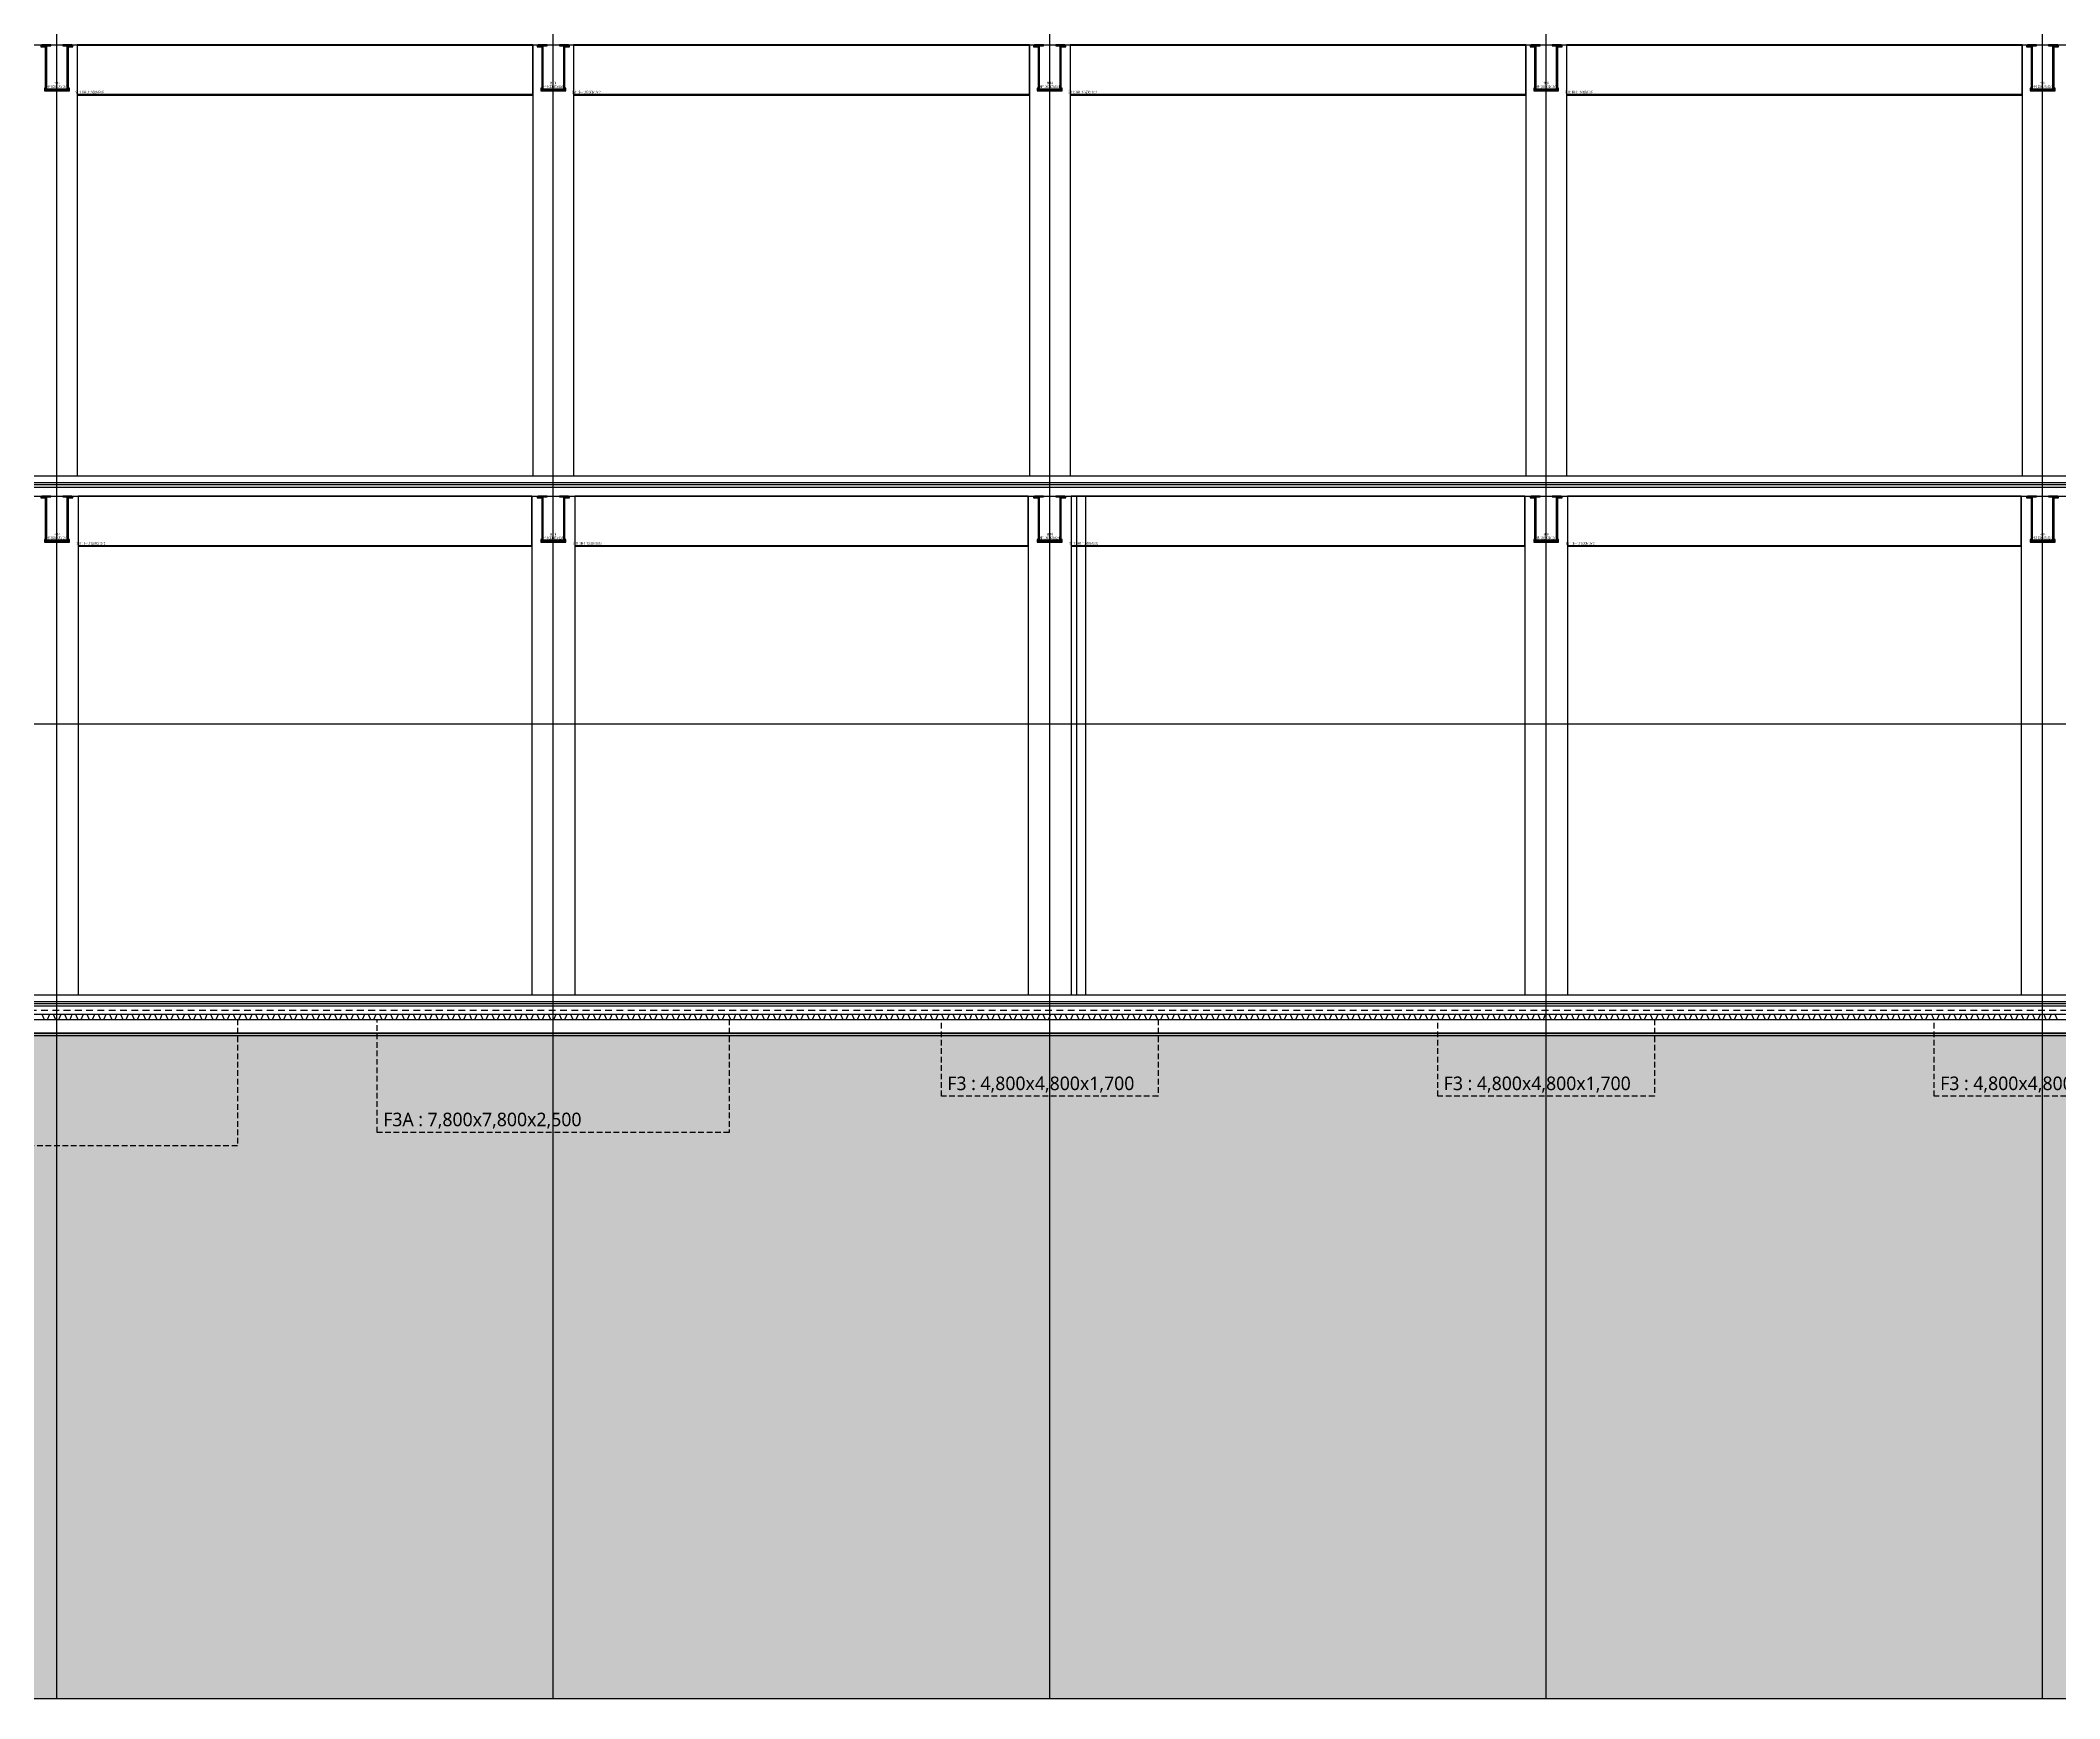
# Model space of a CAD drawing. Header units: millimetres. Extents: x 35054840 to 35483341, y -1288013 to -991013.
# Drawn here: x 35250360 to 35295104, y -1119859 to -1083109 of the extents above; entities that cross this region are included whole.
import ezdxf
from ezdxf.enums import TextEntityAlignment as Align

# ---------------------------------------------------------------- set-up
doc = ezdxf.new("R2010")
doc.units = ezdxf.units.MM
doc.header["$LTSCALE"] = 1000
doc.header["$MEASUREMENT"] = 0
doc.header["$PDSIZE"] = -10
doc.linetypes.add('HID', pattern=[2.5, 1.5, -1])
doc.linetypes.add('HIDDEN2', pattern=[0.1875, 0.125, -0.0625])
doc.layers.get('0').update_dxf_attribs({"linetype": 'CONTINUOUS'})
doc.layers.get('Defpoints').update_dxf_attribs({"color": 161, "linetype": 'CONTINUOUS'})
for name, color, linetype in [('250', 250, 'CONTINUOUS'), ('cen', 1, 'CONTINUOUS'), ('con', 2, 'CONTINUOUS'), ('ELE5', 254, 'CONTINUOUS'), ('ELE6', 8, 'CONTINUOUS'), ('FIN', 9, 'CONTINUOUS'), ('FIN(내화피복)', 8, 'CONTINUOUS'), ('FIN(패널-200글라스울)', 4, 'CONTINUOUS'), ('INS', 9, 'BATTING'), ('KZ_횡단_계획선', 3, 'CONTINUOUS'), ('S-SGIRDER-HF', 3, 'CONTINUOUS'), ('wire-meshes', 1, 'CONTINUOUS'), ('배수판', 5, 'CONTINUOUS'), ('초평탄', 4, 'CONTINUOUS')]:
    doc.layers.add(name, color=color, linetype=linetype)
doc.layers.add('Defpionits(Foundation)', color=161, linetype='HIDDEN2', plot=False)
doc.styles.add('TE', font='malgun_0.ttf')
doc.linetypes.add('BATTING', pattern='A,0.0001,-0.1,[134,ltypeshp.shx,S=0.1,R=0,X=-0.1,Y=0],-0.2,[134,ltypeshp.shx,S=0.1,R=180,X=0.1,Y=0],-0.1', length=0.4001)

# ---------------------------------------------------------------- blocks, each defined once
blk = doc.blocks.new('sdfdfgdfgdfg')
at = {"layer": 'cen', "ltscale": 0.1}
for p, q in [((34608639, -193275), (34608639, -106382)), ((34619639, -193275), (34619639, -106382)), ((34630639, -193275), (34630639, -106382)), ((34641639, -193275), (34641639, -106382)), ((34652639, -193275), (34652639, -106382))]:
    blk.add_line(p, q, dxfattribs=at)
at = {"layer": 'cen', "ltscale": 5}
for p, q in [((34490299, -166175), (34770828, -166175)), ((34490299, -171675), (34770828, -171675)), ((34490299, -177675), (34770828, -177675))]:
    blk.add_line(p, q, dxfattribs=at)
blk = doc.blocks.new('DFJGKNFGHGH')
at = {"layer": 'con', "ltscale": 0.1}
blk.add_line((35626176, -1093209), (35803276, -1093209), dxfattribs=at)
blk = doc.blocks.new('F3 SEC')
at = {"layer": 'Defpionits(Foundation)'}
blk.add_lwpolyline([(0, 1900), (4800, 1900), (4800, 200), (0, 200)], close=True, dxfattribs=at)
at = {"layer": 'Defpionits(Foundation)', "style": 'TE'}
blk.add_text('F3 : 4,800x4,800x1,700', height=300, dxfattribs=at).set_placement((131, 336))
blk = doc.blocks.new('F3A SEC')
at = {"layer": 'Defpionits(Foundation)'}
blk.add_lwpolyline([(0, 2500), (7800, 2500), (7800, 0), (0, 0)], close=True, dxfattribs=at)
at = {"layer": 'Defpionits(Foundation)', "style": 'TE'}
blk.add_text('F3A : 7,800x7,800x2,500', height=300, dxfattribs=at).set_placement((131, 136))
blk = doc.blocks.new('*U237')
for p, q in [((-135, 0), (-335, 0)), ((-335, 0), (-335, -18)), ((-135, -18), (-135, 0)), ((335, 0), (135, 0)), ((135, 0), (135, -18)), ((335, -18), (335, 0)), ((-335, -18), (-135, -18)), ((135, -18), (335, -18))]:
    blk.add_line(p, q)
at = {"linetype": 'ByBlock'}
for points in [[(-235, -980), (-223, -980), (-223, -18), (-235, -18)], [(223, -980), (235, -980), (235, -18), (223, -18)]]:
    blk.add_lwpolyline(points, close=True, dxfattribs=at)
blk.add_lwpolyline([(-255, -1000), (255, -1000), (255, -980), (-255, -980)], close=True)
at = {"layer": 'Defpoints'}
blk.add_point((0, 0), dxfattribs=at)
blk = doc.blocks.new('HG14')
at = {"layer": 'S-SGIRDER-HF'}
blk.add_blockref('*U237', (0, 0), dxfattribs=at)
at = {"layer": 'Defpoints', "style": 'TE', "width": 0.5}
for s, p in [('BHF-1,000x470x12x18', (0, -925)), ('HG14', (0, -844))]:
    blk.add_text(s, height=60, dxfattribs=at).set_placement(p, align=Align.MIDDLE_CENTER)
blk = doc.blocks.new('*U152')
at = {"layer": 'ELE6', "ltscale": 0.1}
for p, q in [((10050, -12), (0, -12)), ((10050, -1100), (0, -1100))]:
    blk.add_line(p, q, dxfattribs=at)
blk.add_lwpolyline([(0, -1112), (10050, -1112), (10050, 0), (0, 0)], close=True, dxfattribs=at)
at = {"layer": 'Defpoints', "style": 'TE', "width": 0.5}
blk.add_text('SG11 : BH-1,112x300x12x12', height=60, dxfattribs=at).set_placement((279, -1047), align=Align.MIDDLE_CENTER)
blk = doc.blocks.new('*U162')
at = {"layer": 'ELE6', "ltscale": 0.1}
for p, q in [((10100, -12), (0, -12)), ((10100, -1100), (0, -1100))]:
    blk.add_line(p, q, dxfattribs=at)
blk.add_lwpolyline([(0, -1112), (10100, -1112), (10100, 0), (0, 0)], close=True, dxfattribs=at)
at = {"layer": 'Defpoints', "style": 'TE', "width": 0.5}
blk.add_text('SG11 : BH-1,112x300x12x12', height=60, dxfattribs=at).set_placement((279, -1047), align=Align.MIDDLE_CENTER)
blk = doc.blocks.new('*U164')
at = {"layer": 'ELE6', "ltscale": 0.1}
for p, q in [((10100, -12), (0, -12)), ((10100, -1100), (0, -1100))]:
    blk.add_line(p, q, dxfattribs=at)
blk.add_lwpolyline([(0, -1112), (10100, -1112), (10100, 0), (0, 0)], close=True, dxfattribs=at)
at = {"layer": 'Defpoints', "style": 'TE', "width": 0.5}
blk.add_text('SG11 : BH-1,112x300x12x12', height=60, dxfattribs=at).set_placement((279, -1047), align=Align.MIDDLE_CENTER)

msp = doc.modelspace()

# ---------------------------------------------------------------- hatches: boundary and pattern name
at = {"layer": '250', "ltscale": 0.5}
h = msp.add_hatch(dxfattribs=at)
h.set_pattern_fill('DOTS', color=256, scale=10000)
h.paths.add_polyline_path([(35132886.2, -1098928.9), (35132886.2, -1119858.9), (35412914.7, -1119858.9), (35412914.7, -1094258.9), (35383510.8, -1094258.9), (35383510.8, -1104808.9), (35383510.8, -1106757.2), (35383510.8, -1106808.9), (35368225.8, -1106808.9), (35368225.8, -1105108.9), (35204525.8, -1105108.9), (35204525.8, -1105408.9), (35201525.8, -1105408.9), (35201525.8, -1103808.9), (35193025.8, -1103808.9), (35193025.8, -1105408.9), (35190025.8, -1105408.9), (35190025.8, -1103808.9), (35181525.8, -1103808.9), (35181525.8, -1106309.9), (35178525.8, -1106309.9), (35178525.8, -1104808.9), (35170025.8, -1104808.9), (35170025.8, -1106408.9), (35167025.8, -1106408.9), (35167025.8, -1105008.9), (35159325.8, -1105008.9), (35159325.8, -1106008.9), (35156265.8, -1106008.9), (35156278.3, -1105858.9), (35156290.8, -1105858.9), (35156290.8, -1094558.9), (35156295.8, -1094158.9), (35145866.6, -1094158.9), (35145866.6, -1095458.9), (35144315.5, -1095458.9), (35144246.1, -1098928.9)])

# ---------------------------------------------------------------- linework, layer by layer
at = {"layer": 'con', "ltscale": 0.1}
msp.add_line((35206125.8, -1104808.9), (35382625.8, -1104808.9), dxfattribs=at)
for points in [[(35206475.8, -1093008.9), (35382975.8, -1093008.9), (35382975.8, -1092758.9)], [(35206465.8, -1093208.9), (35382625.8, -1093208.9), (35382625.8, -1098288.9)], [(35204525.8, -1105408.9), (35204525.8, -1105108.9), (35368225.8, -1105108.9)]]:
    msp.add_lwpolyline(points, dxfattribs=at)
at = {"layer": 'Defpionits(Foundation)'}
msp.add_lwpolyline([(35235325.8, -1104808.9), (35254725.8, -1104808.9), (35254725.8, -1107608.9), (35235325.8, -1107608.9)], close=True, dxfattribs=at)
at = {"layer": 'Defpoints'}
msp.add_lwpolyline([(35132886.2, -1119858.9), (35412914.7, -1119858.9), (35412914.7, -1094438.7), (35383510.8, -1094377.3), (35383510.8, -1104808.9), (35383510.8, -1106757.2), (35383510.8, -1106808.9), (35368225.8, -1106808.9), (35368225.8, -1105108.9), (35204525.8, -1105108.9)], dxfattribs=at)
at = {"layer": 'ELE5', "ltscale": 1000}
for points in [[(35251175.8, -1083208.9), (35251175.8, -1092758.9)], [(35261275.8, -1083208.9), (35261275.8, -1092758.9)], [(35262175.8, -1083208.9), (35262175.8, -1092758.9)], [(35272275.8, -1083208.9), (35272275.8, -1092758.9)], [(35273175.8, -1083208.9), (35273175.8, -1092758.9)], [(35283275.8, -1083208.9), (35283275.8, -1092758.9)], [(35284175.8, -1083208.9), (35284175.8, -1092758.9)], [(35294275.8, -1083208.9), (35294275.8, -1092758.9)], [(35251200.8, -1093208.9), (35251200.8, -1104258.9)], [(35261250.7, -1093208.9), (35261250.7, -1104258.9)], [(35262200.7, -1093208.9), (35262200.7, -1104258.9)], [(35272250.7, -1093208.9), (35272250.7, -1104258.9)], [(35273200.7, -1093208.9), (35273200.7, -1104258.9)], [(35283250.7, -1093208.9), (35283250.7, -1104258.9)], [(35284200.7, -1093208.9), (35284200.7, -1104258.9)], [(35294250.7, -1093208.9), (35294250.7, -1104258.9)]]:
    msp.add_lwpolyline(points, dxfattribs=at)
at = {"layer": 'FIN', "ltscale": 0.1}
for points in [[(35204525.8, -1105108.9), (35368225.8, -1105108.9), (35368225.8, -1106808.9), (35383510.8, -1106808.9), (35383510.8, -1106868.9)], [(35383510.8, -1106868.9), (35368165.8, -1106868.9), (35368165.8, -1105168.9), (35204585.8, -1105168.9)]]:
    msp.add_lwpolyline(points, dxfattribs=at)
at = {"layer": 'FIN(내화피복)', "ltscale": 10000}
for points in [[(35250369.8, -1083208.9), (35250369.8, -1083249.9), (35250469.8, -1083249.9), (35250469.8, -1084167.9), (35250449.8, -1084167.9), (35250449.8, -1084229.9), (35251001.8, -1084229.9), (35251001.8, -1084167.9), (35250981.8, -1084167.9), (35250981.8, -1083249.9), (35251081.8, -1083249.9), (35251081.8, -1083208.9)], [(35261369.8, -1083208.9), (35261369.8, -1083249.9), (35261469.8, -1083249.9), (35261469.8, -1084167.9), (35261449.8, -1084167.9), (35261449.8, -1084229.9), (35262001.8, -1084229.9), (35262001.8, -1084167.9), (35261981.8, -1084167.9), (35261981.8, -1083249.9), (35262081.8, -1083249.9), (35262081.8, -1083208.9)], [(35272369.8, -1083208.9), (35272369.8, -1083249.9), (35272469.8, -1083249.9), (35272469.8, -1084167.9), (35272449.8, -1084167.9), (35272449.8, -1084229.9), (35273001.8, -1084229.9), (35273001.8, -1084167.9), (35272981.8, -1084167.9), (35272981.8, -1083249.9), (35273081.8, -1083249.9), (35273081.8, -1083208.9)], [(35283369.8, -1083208.9), (35283369.8, -1083249.9), (35283469.8, -1083249.9), (35283469.8, -1084167.9), (35283449.8, -1084167.9), (35283449.8, -1084229.9), (35284001.8, -1084229.9), (35284001.8, -1084167.9), (35283981.8, -1084167.9), (35283981.8, -1083249.9), (35284081.8, -1083249.9), (35284081.8, -1083208.9)], [(35294369.8, -1083208.9), (35294369.8, -1083249.9), (35294469.8, -1083249.9), (35294469.8, -1084167.9), (35294449.8, -1084167.9), (35294449.8, -1084229.9), (35295001.8, -1084229.9), (35295001.8, -1084167.9), (35294981.8, -1084167.9), (35294981.8, -1083249.9), (35295081.8, -1083249.9), (35295081.8, -1083208.9)], [(35250369.8, -1093208.9), (35250369.8, -1093249.9), (35250469.8, -1093249.9), (35250469.8, -1094167.9), (35250449.8, -1094167.9), (35250449.8, -1094229.9), (35251001.8, -1094229.9), (35251001.8, -1094167.9), (35250981.8, -1094167.9), (35250981.8, -1093249.9), (35251081.8, -1093249.9), (35251081.8, -1093208.9)], [(35261369.8, -1093208.9), (35261369.8, -1093249.9), (35261469.8, -1093249.9), (35261469.8, -1094167.9), (35261449.8, -1094167.9), (35261449.8, -1094229.9), (35262001.8, -1094229.9), (35262001.8, -1094167.9), (35261981.8, -1094167.9), (35261981.8, -1093249.9), (35262081.8, -1093249.9), (35262081.8, -1093208.9)], [(35272369.8, -1093208.9), (35272369.8, -1093249.9), (35272469.8, -1093249.9), (35272469.8, -1094167.9), (35272449.8, -1094167.9), (35272449.8, -1094229.9), (35273001.8, -1094229.9), (35273001.8, -1094167.9), (35272981.8, -1094167.9), (35272981.8, -1093249.9), (35273081.8, -1093249.9), (35273081.8, -1093208.9)], [(35283369.8, -1093208.9), (35283369.8, -1093249.9), (35283469.8, -1093249.9), (35283469.8, -1094167.9), (35283449.8, -1094167.9), (35283449.8, -1094229.9), (35284001.8, -1094229.9), (35284001.8, -1094167.9), (35283981.8, -1094167.9), (35283981.8, -1093249.9), (35284081.8, -1093249.9), (35284081.8, -1093208.9)], [(35294369.8, -1093208.9), (35294369.8, -1093249.9), (35294469.8, -1093249.9), (35294469.8, -1094167.9), (35294449.8, -1094167.9), (35294449.8, -1094229.9), (35295001.8, -1094229.9), (35295001.8, -1094167.9), (35294981.8, -1094167.9), (35294981.8, -1093249.9), (35295081.8, -1093249.9), (35295081.8, -1093208.9)]]:
    msp.add_lwpolyline(points, dxfattribs=at)
at = {"layer": 'FIN(패널-200글라스울)', "ltscale": 0.1}
for p, q in [((35273325.8, -1104258.9), (35273325.8, -1093208.9)), ((35273525.8, -1104258.9), (35273525.8, -1093208.9))]:
    msp.add_line(p, q, dxfattribs=at)
at = {"layer": 'INS', "ltscale": 0.12}
for points in [[(35382975.8, -1092958.9), (35206475.8, -1092958.9)], [(35382425.8, -1104458.9), (35206125.8, -1104458.9)]]:
    msp.add_lwpolyline(points, dxfattribs=at)
at = {"layer": 'KZ_횡단_계획선'}
msp.add_lwpolyline([(35412914.7, -1094038.7), (35391120.5, -1094038.7), (35383475.8, -1093977), (35383475.8, -1106808.9), (35368225.8, -1106808.9), (35368225.8, -1105108.9), (35204525.8, -1105108.9)], dxfattribs=at)
at = {"layer": 'wire-meshes', "linetype": 'HID', "ltscale": 0.1}
msp.add_line((35206125.8, -1104598.9), (35382625.8, -1104598.9), dxfattribs=at)
at = {"layer": '배수판'}
msp.add_lwpolyline([(35250320.5, -1104688.9), (35250393.8, -1104688.9), (35250445.1, -1104808.9), (35250518.4, -1104808.9), (35250569.7, -1104688.9), (35250643.1, -1104688.9), (35250694.3, -1104808.9), (35250767.7, -1104808.9), (35250819, -1104688.9), (35250892.3, -1104688.9), (35250943.6, -1104808.9), (35251016.9, -1104808.9), (35251068.2, -1104688.9), (35251141.6, -1104688.9), (35251192.9, -1104808.9), (35251266.2, -1104808.9), (35251317.5, -1104688.9), (35251390.8, -1104688.9), (35251442.1, -1104808.9), (35251515.4, -1104808.9), (35251566.7, -1104688.9), (35251640.1, -1104688.9), (35251691.4, -1104808.9), (35251764.7, -1104808.9), (35251816, -1104688.9), (35251889.3, -1104688.9), (35251940.6, -1104808.9), (35252014, -1104808.9), (35252065.2, -1104688.9), (35252138.6, -1104688.9), (35252189.9, -1104808.9), (35252263.2, -1104808.9), (35252314.5, -1104688.9), (35252387.8, -1104688.9), (35252439.1, -1104808.9), (35252512.5, -1104808.9), (35252563.8, -1104688.9), (35252637.1, -1104688.9), (35252688.4, -1104808.9), (35252761.7, -1104808.9), (35252813, -1104688.9), (35252886.3, -1104688.9), (35252937.6, -1104808.9), (35253011, -1104808.9), (35253062.3, -1104688.9), (35253135.6, -1104688.9), (35253186.9, -1104808.9), (35253260.2, -1104808.9), (35253311.5, -1104688.9), (35253384.9, -1104688.9), (35253436.1, -1104808.9), (35253509.5, -1104808.9), (35253560.8, -1104688.9), (35253634.1, -1104688.9), (35253685.4, -1104808.9), (35253758.7, -1104808.9), (35253810, -1104688.9), (35253883.4, -1104688.9), (35253934.7, -1104808.9), (35254008, -1104808.9), (35254059.3, -1104688.9), (35254132.6, -1104688.9), (35254183.9, -1104808.9), (35254257.2, -1104808.9), (35254308.5, -1104688.9), (35254381.9, -1104688.9), (35254433.2, -1104808.9), (35254506.5, -1104808.9), (35254557.8, -1104688.9), (35254631.1, -1104688.9), (35254682.4, -1104808.9), (35254755.7, -1104808.9), (35254807, -1104688.9), (35254880.4, -1104688.9), (35254931.7, -1104808.9), (35255005, -1104808.9), (35255056.3, -1104688.9), (35255129.6, -1104688.9), (35255180.9, -1104808.9), (35255254.3, -1104808.9), (35255305.6, -1104688.9), (35255378.9, -1104688.9), (35255430.2, -1104808.9), (35255503.5, -1104808.9), (35255554.8, -1104688.9), (35255628.1, -1104688.9), (35255679.4, -1104808.9), (35255752.8, -1104808.9), (35255804.1, -1104688.9), (35255877.4, -1104688.9), (35255928.7, -1104808.9), (35256002, -1104808.9), (35256053.3, -1104688.9), (35256126.6, -1104688.9), (35256177.9, -1104808.9), (35256251.3, -1104808.9), (35256302.6, -1104688.9), (35256375.9, -1104688.9), (35256427.2, -1104808.9), (35256500.5, -1104808.9), (35256551.8, -1104688.9), (35256625.2, -1104688.9), (35256676.5, -1104808.9), (35256749.8, -1104808.9), (35256801.1, -1104688.9), (35256874.4, -1104688.9), (35256925.7, -1104808.9), (35256999, -1104808.9), (35257050.3, -1104688.9), (35257123.7, -1104688.9), (35257175, -1104808.9), (35257248.3, -1104808.9), (35257299.6, -1104688.9), (35257372.9, -1104688.9), (35257424.2, -1104808.9), (35257497.5, -1104808.9), (35257548.8, -1104688.9), (35257622.2, -1104688.9), (35257673.5, -1104808.9), (35257746.8, -1104808.9), (35257798.1, -1104688.9), (35257871.4, -1104688.9), (35257922.7, -1104808.9), (35257996.1, -1104808.9), (35258047.3, -1104688.9), (35258120.7, -1104688.9), (35258172, -1104808.9), (35258245.3, -1104808.9), (35258296.6, -1104688.9), (35258369.9, -1104688.9), (35258421.2, -1104808.9), (35258494.6, -1104808.9), (35258545.9, -1104688.9), (35258619.2, -1104688.9), (35258670.5, -1104808.9), (35258743.8, -1104808.9), (35258795.1, -1104688.9), (35258868.4, -1104688.9), (35258919.7, -1104808.9), (35258993.1, -1104808.9), (35259044.4, -1104688.9), (35259117.7, -1104688.9), (35259169, -1104808.9), (35259242.3, -1104808.9), (35259293.6, -1104688.9), (35259367, -1104688.9), (35259418.2, -1104808.9), (35259491.6, -1104808.9), (35259542.9, -1104688.9), (35259616.2, -1104688.9), (35259667.5, -1104808.9), (35259740.8, -1104808.9), (35259792.1, -1104688.9), (35259865.5, -1104688.9), (35259916.8, -1104808.9), (35259990.1, -1104808.9), (35260041.4, -1104688.9), (35260114.7, -1104688.9), (35260166, -1104808.9), (35260239.3, -1104808.9), (35260290.6, -1104688.9), (35260364, -1104688.9), (35260415.3, -1104808.9), (35260488.6, -1104808.9), (35260539.9, -1104688.9), (35260613.2, -1104688.9), (35260664.5, -1104808.9), (35260737.9, -1104808.9), (35260789.1, -1104688.9), (35260862.5, -1104688.9), (35260913.8, -1104808.9), (35260987.1, -1104808.9), (35261038.4, -1104688.9), (35261111.7, -1104688.9), (35261163, -1104808.9), (35261236.4, -1104808.9), (35261287.7, -1104688.9), (35261361, -1104688.9), (35261412.3, -1104808.9), (35261485.6, -1104808.9), (35261536.9, -1104688.9), (35261610.2, -1104688.9), (35261661.5, -1104808.9), (35261734.9, -1104808.9), (35261786.2, -1104688.9), (35261859.5, -1104688.9), (35261910.8, -1104808.9), (35261984.1, -1104808.9), (35262035.4, -1104688.9), (35262108.8, -1104688.9), (35262160, -1104808.9), (35262233.4, -1104808.9), (35262284.7, -1104688.9), (35262358, -1104688.9), (35262409.3, -1104808.9), (35262482.6, -1104808.9), (35262533.9, -1104688.9), (35262607.3, -1104688.9), (35262658.6, -1104808.9), (35262731.9, -1104808.9), (35262783.2, -1104688.9), (35262856.5, -1104688.9), (35262907.8, -1104808.9), (35262981.1, -1104808.9), (35263032.4, -1104688.9), (35263105.8, -1104688.9), (35263157.1, -1104808.9), (35263230.4, -1104808.9), (35263281.7, -1104688.9), (35263355, -1104688.9), (35263406.3, -1104808.9), (35263479.7, -1104808.9), (35263530.9, -1104688.9), (35263604.3, -1104688.9), (35263655.6, -1104808.9), (35263728.9, -1104808.9), (35263780.2, -1104688.9), (35263853.5, -1104688.9), (35263904.8, -1104808.9), (35263978.2, -1104808.9), (35264029.5, -1104688.9), (35264102.8, -1104688.9), (35264154.1, -1104808.9), (35264227.4, -1104808.9), (35264278.7, -1104688.9), (35264352, -1104688.9), (35264403.3, -1104808.9), (35264476.7, -1104808.9), (35264528, -1104688.9), (35264601.3, -1104688.9), (35264652.6, -1104808.9), (35264725.9, -1104808.9), (35264777.2, -1104688.9), (35264850.6, -1104688.9), (35264901.8, -1104808.9), (35264975.2, -1104808.9), (35265026.5, -1104688.9), (35265099.8, -1104688.9), (35265151.1, -1104808.9), (35265224.4, -1104808.9), (35265275.7, -1104688.9), (35265349.1, -1104688.9), (35265400.4, -1104808.9), (35265473.7, -1104808.9), (35265525, -1104688.9), (35265598.3, -1104688.9), (35265649.6, -1104808.9), (35265722.9, -1104808.9), (35265774.2, -1104688.9), (35265847.6, -1104688.9), (35265898.9, -1104808.9), (35265972.2, -1104808.9), (35266023.5, -1104688.9), (35266096.8, -1104688.9), (35266148.1, -1104808.9), (35266221.4, -1104808.9), (35266272.7, -1104688.9), (35266346.1, -1104688.9), (35266397.4, -1104808.9), (35266470.7, -1104808.9), (35266522, -1104688.9), (35266595.3, -1104688.9), (35266646.6, -1104808.9), (35266720, -1104808.9), (35266771.3, -1104688.9), (35266844.6, -1104688.9), (35266895.9, -1104808.9), (35266969.2, -1104808.9), (35267020.5, -1104688.9), (35267093.8, -1104688.9), (35267145.1, -1104808.9), (35267218.5, -1104808.9), (35267269.8, -1104688.9), (35267343.1, -1104688.9), (35267394.4, -1104808.9), (35267467.7, -1104808.9), (35267519, -1104688.9), (35267592.3, -1104688.9), (35267643.6, -1104808.9), (35267717, -1104808.9), (35267768.3, -1104688.9), (35267841.6, -1104688.9), (35267892.9, -1104808.9), (35267966.2, -1104808.9), (35268017.5, -1104688.9), (35268090.9, -1104688.9), (35268142.2, -1104808.9), (35268215.5, -1104808.9), (35268266.8, -1104688.9), (35268340.1, -1104688.9), (35268391.4, -1104808.9), (35268464.7, -1104808.9), (35268516, -1104688.9), (35268589.4, -1104688.9), (35268640.7, -1104808.9), (35268677.3, -1104808.9), (35268714, -1104808.9), (35268765.3, -1104688.9), (35268838.6, -1104688.9), (35268889.9, -1104808.9), (35268963.2, -1104808.9), (35269014.5, -1104688.9), (35269051.2, -1104688.9), (35269082.6, -1104688.9), (35269133.9, -1104808.9), (35269207.2, -1104808.9), (35269258.5, -1104688.9), (35269331.8, -1104688.9), (35269383.1, -1104808.9), (35269456.5, -1104808.9), (35269507.8, -1104688.9), (35269581.1, -1104688.9), (35269632.4, -1104808.9), (35269705.7, -1104808.9), (35269757, -1104688.9), (35269830.4, -1104688.9), (35269881.6, -1104808.9), (35269955, -1104808.9), (35270006.3, -1104688.9), (35270079.6, -1104688.9), (35270130.9, -1104808.9), (35270204.2, -1104808.9), (35270255.5, -1104688.9), (35270328.9, -1104688.9), (35270380.2, -1104808.9), (35270453.5, -1104808.9), (35270504.8, -1104688.9), (35270578.1, -1104688.9), (35270629.4, -1104808.9), (35270702.7, -1104808.9), (35270754, -1104688.9), (35270827.4, -1104688.9), (35270878.7, -1104808.9), (35270952, -1104808.9), (35271003.3, -1104688.9), (35271076.6, -1104688.9), (35271127.9, -1104808.9), (35271201.3, -1104808.9), (35271252.5, -1104688.9), (35271325.9, -1104688.9), (35271377.2, -1104808.9), (35271450.5, -1104808.9), (35271501.8, -1104688.9), (35271575.1, -1104688.9), (35271626.4, -1104808.9), (35271699.8, -1104808.9), (35271751.1, -1104688.9), (35271824.4, -1104688.9), (35271875.7, -1104808.9), (35271949, -1104808.9), (35272000.3, -1104688.9), (35272073.6, -1104688.9), (35272124.9, -1104808.9), (35272198.3, -1104808.9), (35272249.6, -1104688.9), (35272322.9, -1104688.9), (35272374.2, -1104808.9), (35272447.5, -1104808.9), (35272498.8, -1104688.9), (35272572.2, -1104688.9), (35272623.4, -1104808.9), (35272696.8, -1104808.9), (35272748.1, -1104688.9), (35272821.4, -1104688.9), (35272872.7, -1104808.9), (35272946, -1104808.9), (35272997.3, -1104688.9), (35273070.7, -1104688.9), (35273122, -1104808.9), (35273195.3, -1104808.9), (35273246.6, -1104688.9), (35273319.9, -1104688.9), (35273371.2, -1104808.9), (35273444.5, -1104808.9), (35273495.8, -1104688.9), (35273569.2, -1104688.9), (35273620.5, -1104808.9), (35273693.8, -1104808.9), (35273745.1, -1104688.9), (35273818.4, -1104688.9), (35273869.7, -1104808.9), (35273943.1, -1104808.9), (35273994.3, -1104688.9), (35274067.7, -1104688.9), (35274119, -1104808.9), (35274192.3, -1104808.9), (35274243.6, -1104688.9), (35274316.9, -1104688.9), (35274368.2, -1104808.9), (35274441.6, -1104808.9), (35274492.9, -1104688.9), (35274566.2, -1104688.9), (35274617.5, -1104808.9), (35274690.8, -1104808.9), (35274742.1, -1104688.9), (35274815.4, -1104688.9), (35274866.7, -1104808.9), (35274940.1, -1104808.9), (35274991.4, -1104688.9), (35275064.7, -1104688.9), (35275116, -1104808.9), (35275189.3, -1104808.9), (35275240.6, -1104688.9), (35275314, -1104688.9), (35275365.2, -1104808.9), (35275438.6, -1104808.9), (35275489.9, -1104688.9), (35275563.2, -1104688.9), (35275614.5, -1104808.9), (35275687.8, -1104808.9), (35275739.1, -1104688.9), (35275812.5, -1104688.9), (35275863.8, -1104808.9), (35275937.1, -1104808.9), (35275988.4, -1104688.9), (35276061.7, -1104688.9), (35276113, -1104808.9), (35276186.3, -1104808.9), (35276237.6, -1104688.9), (35276311, -1104688.9), (35276362.3, -1104808.9), (35276435.6, -1104808.9), (35276486.9, -1104688.9), (35276560.2, -1104688.9), (35276611.5, -1104808.9), (35276684.9, -1104808.9), (35276736.1, -1104688.9), (35276809.5, -1104688.9), (35276860.8, -1104808.9), (35276934.1, -1104808.9), (35276985.4, -1104688.9), (35277058.7, -1104688.9), (35277110, -1104808.9), (35277183.4, -1104808.9), (35277234.7, -1104688.9), (35277308, -1104688.9), (35277359.3, -1104808.9), (35277432.6, -1104808.9), (35277483.9, -1104688.9), (35277557.2, -1104688.9), (35277608.5, -1104808.9), (35277681.9, -1104808.9), (35277733.2, -1104688.9), (35277806.5, -1104688.9), (35277857.8, -1104808.9), (35277931.1, -1104808.9), (35277982.4, -1104688.9), (35278055.7, -1104688.9), (35278107, -1104808.9), (35278180.4, -1104808.9), (35278231.7, -1104688.9), (35278305, -1104688.9), (35278356.3, -1104808.9), (35278429.6, -1104808.9), (35278480.9, -1104688.9), (35278554.3, -1104688.9), (35278605.6, -1104808.9), (35278678.9, -1104808.9), (35278730.2, -1104688.9), (35278803.5, -1104688.9), (35278854.8, -1104808.9), (35278928.1, -1104808.9), (35278979.4, -1104688.9), (35279052.8, -1104688.9), (35279104.1, -1104808.9), (35279177.4, -1104808.9), (35279228.7, -1104688.9), (35279302, -1104688.9), (35279353.3, -1104808.9), (35279426.6, -1104808.9), (35279477.9, -1104688.9), (35279551.3, -1104688.9), (35279602.6, -1104808.9), (35279675.9, -1104808.9), (35279727.2, -1104688.9), (35279800.5, -1104688.9), (35279851.8, -1104808.9), (35279925.2, -1104808.9), (35279976.5, -1104688.9), (35280049.8, -1104688.9), (35280101.1, -1104808.9), (35280174.4, -1104808.9), (35280225.7, -1104688.9), (35280299, -1104688.9), (35280350.3, -1104808.9), (35280423.7, -1104808.9), (35280475, -1104688.9), (35280548.3, -1104688.9), (35280599.6, -1104808.9), (35280672.9, -1104808.9), (35280724.2, -1104688.9), (35280797.5, -1104688.9), (35280848.8, -1104808.9), (35280922.2, -1104808.9), (35280973.5, -1104688.9), (35281046.8, -1104688.9), (35281098.1, -1104808.9), (35281171.4, -1104808.9), (35281222.7, -1104688.9), (35281296.1, -1104688.9), (35281347.3, -1104808.9), (35281420.7, -1104808.9), (35281472, -1104688.9), (35281545.3, -1104688.9), (35281596.6, -1104808.9), (35281669.9, -1104808.9), (35281721.2, -1104688.9), (35281794.6, -1104688.9), (35281845.9, -1104808.9), (35281919.2, -1104808.9), (35281970.5, -1104688.9), (35282043.8, -1104688.9), (35282095.1, -1104808.9), (35282168.4, -1104808.9), (35282219.7, -1104688.9), (35282293.1, -1104688.9), (35282344.4, -1104808.9), (35282417.7, -1104808.9), (35282469, -1104688.9), (35282542.3, -1104688.9), (35282593.6, -1104808.9), (35282667, -1104808.9), (35282718.2, -1104688.9), (35282791.6, -1104688.9), (35282842.9, -1104808.9), (35282916.2, -1104808.9), (35282967.5, -1104688.9), (35283040.8, -1104688.9), (35283092.1, -1104808.9), (35283165.5, -1104808.9), (35283216.8, -1104688.9), (35283290.1, -1104688.9), (35283341.4, -1104808.9), (35283414.7, -1104808.9), (35283466, -1104688.9), (35283539.3, -1104688.9), (35283590.6, -1104808.9), (35283664, -1104808.9), (35283715.3, -1104688.9), (35283788.6, -1104688.9), (35283839.9, -1104808.9), (35283913.2, -1104808.9), (35283964.5, -1104688.9), (35284037.9, -1104688.9), (35284089.1, -1104808.9), (35284162.5, -1104808.9), (35284213.8, -1104688.9), (35284287.1, -1104688.9), (35284338.4, -1104808.9), (35284411.7, -1104808.9), (35284463, -1104688.9), (35284536.4, -1104688.9), (35284587.7, -1104808.9), (35284661, -1104808.9), (35284712.3, -1104688.9), (35284785.6, -1104688.9), (35284836.9, -1104808.9), (35284910.2, -1104808.9), (35284961.5, -1104688.9), (35285034.9, -1104688.9), (35285086.2, -1104808.9), (35285159.5, -1104808.9), (35285210.8, -1104688.9), (35285284.1, -1104688.9), (35285335.4, -1104808.9), (35285408.8, -1104808.9), (35285460, -1104688.9), (35285533.4, -1104688.9), (35285584.7, -1104808.9), (35285658, -1104808.9), (35285709.3, -1104688.9), (35285782.6, -1104688.9), (35285833.9, -1104808.9), (35285907.3, -1104808.9), (35285958.6, -1104688.9), (35286031.9, -1104688.9), (35286083.2, -1104808.9), (35286156.5, -1104808.9), (35286207.8, -1104688.9), (35286281.1, -1104688.9), (35286332.4, -1104808.9), (35286405.8, -1104808.9), (35286457.1, -1104688.9), (35286530.4, -1104688.9), (35286581.7, -1104808.9), (35286655, -1104808.9), (35286706.3, -1104688.9), (35286779.7, -1104688.9), (35286830.9, -1104808.9), (35286904.3, -1104808.9), (35286955.6, -1104688.9), (35287028.9, -1104688.9), (35287080.2, -1104808.9), (35287153.5, -1104808.9), (35287204.8, -1104688.9), (35287278.2, -1104688.9), (35287329.5, -1104808.9), (35287402.8, -1104808.9), (35287454.1, -1104688.9), (35287527.4, -1104688.9), (35287578.7, -1104808.9), (35287652, -1104808.9), (35287703.3, -1104688.9), (35287776.7, -1104688.9), (35287828, -1104808.9), (35287901.3, -1104808.9), (35287952.6, -1104688.9), (35288025.9, -1104688.9), (35288077.2, -1104808.9), (35288150.6, -1104808.9), (35288201.8, -1104688.9), (35288275.2, -1104688.9), (35288326.5, -1104808.9), (35288399.8, -1104808.9), (35288451.1, -1104688.9), (35288524.4, -1104688.9), (35288575.7, -1104808.9), (35288649.1, -1104808.9), (35288700.4, -1104688.9), (35288773.7, -1104688.9), (35288825, -1104808.9), (35288898.3, -1104808.9), (35288949.6, -1104688.9), (35289022.9, -1104688.9), (35289074.2, -1104808.9), (35289147.6, -1104808.9), (35289198.9, -1104688.9), (35289272.2, -1104688.9), (35289323.5, -1104808.9), (35289396.8, -1104808.9), (35289448.1, -1104688.9), (35289521.4, -1104688.9), (35289572.7, -1104808.9), (35289646.1, -1104808.9), (35289697.4, -1104688.9), (35289770.7, -1104688.9), (35289822, -1104808.9), (35289895.3, -1104808.9), (35289946.6, -1104688.9), (35290020, -1104688.9), (35290071.3, -1104808.9), (35290144.6, -1104808.9), (35290195.9, -1104688.9), (35290269.2, -1104688.9), (35290320.5, -1104808.9), (35290393.8, -1104808.9), (35290445.1, -1104688.9), (35290518.5, -1104688.9), (35290569.8, -1104808.9), (35290643.1, -1104808.9), (35290694.4, -1104688.9), (35290767.7, -1104688.9), (35290819, -1104808.9), (35290892.3, -1104808.9), (35290943.6, -1104688.9), (35291017, -1104688.9), (35291068.3, -1104808.9), (35291141.6, -1104808.9), (35291192.9, -1104688.9), (35291266.2, -1104688.9), (35291317.5, -1104808.9), (35291390.9, -1104808.9), (35291442.2, -1104688.9), (35291515.5, -1104688.9), (35291566.8, -1104808.9), (35291640.1, -1104808.9), (35291691.4, -1104688.9), (35291764.7, -1104688.9), (35291816, -1104808.9), (35291889.4, -1104808.9), (35291940.7, -1104688.9), (35292014, -1104688.9), (35292065.3, -1104808.9), (35292138.6, -1104808.9), (35292189.9, -1104688.9), (35292263.2, -1104688.9), (35292314.5, -1104808.9), (35292387.9, -1104808.9), (35292439.2, -1104688.9), (35292512.5, -1104688.9), (35292563.8, -1104808.9), (35292637.1, -1104808.9), (35292688.4, -1104688.9), (35292761.8, -1104688.9), (35292813.1, -1104808.9), (35292886.4, -1104808.9), (35292937.7, -1104688.9), (35293011, -1104688.9), (35293062.3, -1104808.9), (35293135.6, -1104808.9), (35293186.9, -1104688.9), (35293260.3, -1104688.9), (35293311.6, -1104808.9), (35293384.9, -1104808.9), (35293436.2, -1104688.9), (35293509.5, -1104688.9), (35293560.8, -1104808.9), (35293634.1, -1104808.9), (35293685.4, -1104688.9), (35293758.8, -1104688.9), (35293810.1, -1104808.9), (35293846.7, -1104808.9), (35293883.4, -1104808.9), (35293934.7, -1104688.9), (35294008, -1104688.9), (35294059.3, -1104808.9), (35294132.7, -1104808.9), (35294183.9, -1104688.9), (35294220.6, -1104688.9), (35294252, -1104688.9), (35294303.3, -1104808.9), (35294376.6, -1104808.9), (35294427.9, -1104688.9), (35294501.3, -1104688.9), (35294552.5, -1104808.9), (35294625.9, -1104808.9), (35294677.2, -1104688.9), (35294750.5, -1104688.9), (35294801.8, -1104808.9), (35294875.1, -1104808.9), (35294926.4, -1104688.9), (35294999.8, -1104688.9), (35295051.1, -1104808.9), (35295124.4, -1104808.9)], dxfattribs=at)
at = {"layer": '초평탄', "ltscale": 0.1}
for p, q in [((35206125.8, -1104408.9), (35382425.8, -1104408.9)), ((35206125.8, -1104508.9), (35382625.8, -1104508.9)), ((35206125.8, -1104688.9), (35382625.8, -1104688.9))]:
    msp.add_line(p, q, dxfattribs=at)
for points in [[(35206475.8, -1092758.9), (35382975.8, -1092758.9)], [(35206475.8, -1092908.9), (35382975.8, -1092908.9)], [(35206125.8, -1104258.9), (35382425.8, -1104258.9)]]:
    msp.add_lwpolyline(points, dxfattribs=at)

# ---------------------------------------------------------------- block references
for name, p in [('sdfdfgdfgdfg', (642087, -926584.2)), ('DFJGKNFGHGH', (-420000, 10000))]:
    msp.add_blockref(name, p)
at = {"layer": 'Defpionits(Foundation)'}
for name, p in [('F3A SEC', (35257825.7, -1107308.9)), ('F3 SEC', (35270325.7, -1106708.9)), ('F3 SEC', (35281325.7, -1106708.9)), ('F3 SEC', (35292325.7, -1106708.9))]:
    msp.add_blockref(name, p, dxfattribs=at)
at = {"layer": 'ELE6'}
for name, p in [('*U164', (35251175.8, -1083208.9)), ('*U162', (35262175.8, -1083208.9)), ('*U162', (35273175.8, -1083208.9)), ('*U162', (35284175.8, -1083208.9)), ('*U152', (35251200.8, -1093208.9)), ('*U152', (35262200.7, -1093208.9)), ('*U152', (35273200.7, -1093208.9)), ('*U152', (35284200.7, -1093208.9))]:
    msp.add_blockref(name, p, dxfattribs=at)
at = {"layer": 'S-SGIRDER-HF'}
for p in [(35250725.8, -1083208.9), (35261725.8, -1083208.9), (35272725.8, -1083208.9), (35283725.8, -1083208.9), (35294725.8, -1083208.9), (35250725.8, -1093208.9), (35261725.8, -1093208.9), (35272725.8, -1093208.9), (35283725.8, -1093208.9), (35294725.8, -1093208.9)]:
    msp.add_blockref('HG14', p, dxfattribs=at)

doc.saveas('drawing.dxf')
